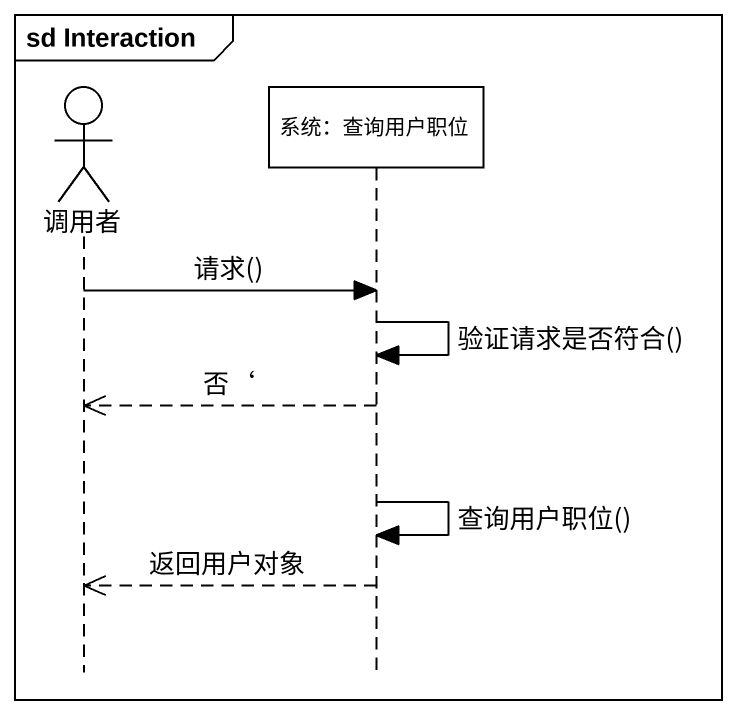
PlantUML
@startuml
mainframe sd Interaction
hide footbox
actor 调用者
participant "系统：查询用户职位" as 系统_查询用户职位

调用者 -> 系统_查询用户职位 : 请求()
系统_查询用户职位 -> 系统_查询用户职位 : 验证请求是否符合()
系统_查询用户职位 -->> 调用者 : 否‘
系统_查询用户职位 -> 系统_查询用户职位 : 查询用户职位()
系统_查询用户职位 -->> 调用者 : 返回用户对象
@enduml
